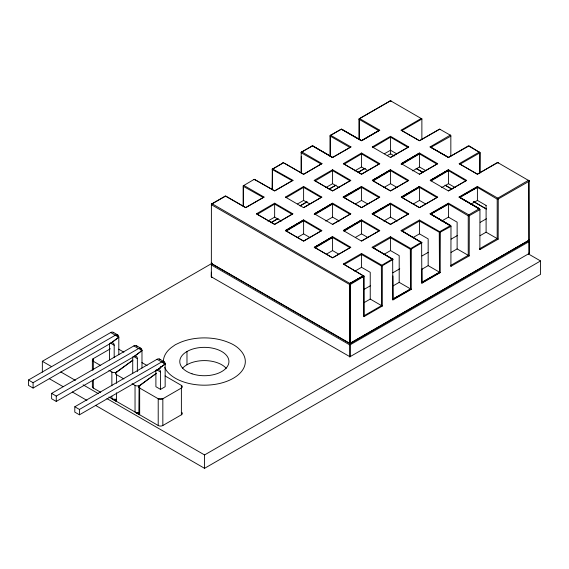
<?xml version="1.0" encoding="UTF-8"?>
<svg xmlns="http://www.w3.org/2000/svg" width="569" height="569" viewBox="0 0 569 569"><rect width="100%" height="100%" fill="white"/><g stroke="black" fill="none" stroke-linecap="round" stroke-linejoin="round"><path stroke-width="0.85" d="M95.393 405.299L204.556 468.323L540.55 274.336L540.55 260.958L528.388 253.93L529.049 253.539L529.177 241.185L528.473 240.644L350.049 343.761L349.48 344.75L349.601 356.962L350.44 356.656L350.532 344.594L350.049 343.761L211.355 263.511L211.398 204.2L225.765 196.049L245.68 207.55L264.052 197.08L243.852 185.43L243.333 185.494L243.368 186.369L263.184 197.443M363.94 316.663L364.06 276.193L363.619 275.602L349.956 283.362L349.48 284.415L349.551 343.605L350.426 343.562L350.298 283.689L212.081 203.759L211.469 203.894L211.419 204.712L349.48 284.415L350.44 284.415L364.06 276.193L343.349 263.995L361.543 253.489L381.643 265.104L382.304 266.022L382.311 306.058L363.94 316.663L363.691 276.1L343.349 263.995M421.871 139.597L421.878 119.419L421.302 118.43L401.102 130.187L419.474 140.792L439.659 129.135L440.328 129.512L439.176 129.412L419.474 140.657L401.102 130.187M450.84 156.326L450.84 136.147L450.271 135.152L430.072 146.909L448.443 157.442L469.126 145.863L479.966 152.592L479.937 172.876M450.904 266.335L450.989 226.099L430.072 213.802L448.443 203.197L468.806 214.862L469.29 215.694L469.205 255.886L450.904 266.335L450.997 265.837M479.866 249.606L479.952 209.371L459.034 197.08L477.405 186.476L497.775 198.14L498.252 198.972L498.174 239.165L479.866 249.606L479.966 249.108M243.326 206.519L243.368 186.369L243.852 185.43M272.295 189.74L272.501 169.078L283.689 162.606L272.103 169.384L292.146 180.722L293.021 180.359L272.295 168.773L272.181 189.505M301.264 172.983L301.193 152.364L312.481 145.828L332.581 157.442L350.952 146.909L330.433 135.159L330.063 136.012L349.971 147.478L350.952 146.909M330.226 156.404L330.269 135.429L340.788 129.462L341.749 129.462L361.543 140.792L379.743 130.209L359.395 118.437L359.025 119.291L378.933 130.756L379.743 130.209M359.188 138.808L359.231 118.708L390.028 101.033L390.988 101.033L390.028 101.033M440.242 272.608L440.157 231.953L419.474 220.039L401.102 230.523L421.622 242.657L421.871 283.213L440.242 272.608L428.165 265.638L422.12 269.13M301.221 173.104L301.286 156.518M392.902 299.941L393.023 299.002L410.519 288.896L410.654 249.378L390.512 237.771L373.115 247.814L372.14 247.252L390.512 236.768L411.252 248.788L411.273 289.329L392.902 299.941L392.66 259.379L372.645 247.366M330.169 156.226L330.155 135.635L341.45 129.106L361.543 140.607L379.26 130.379L361.543 140.607M359.139 139.505L359.124 118.914L390.512 100.749L422.006 118.971L401.977 130.557M421.871 283.213L421.992 282.274L439.488 272.174L439.752 232.472L450.911 226.384L450.648 225.509L430.939 214.172L448.443 204.065L468.237 215.85L469.29 215.694L479.873 209.662L479.233 208.738L459.539 197.194L477.405 186.881M211.568 263.895L211.903 264.037L211.419 263.02L211.355 263.511L349.828 343.363L350.298 283.689L349.75 283.661L349.48 284.415M211.376 272.174L211.305 276.819L212.081 277.345L211.739 277.018M301.307 152.158L301.783 151.873L321.983 163.63L321.115 164L301.093 152.734L301.115 152.3L312.481 145.828L332.581 157.442M340.788 129.462L341.45 129.106L361.543 140.714M357.567 339.174L528.85 240.545L528.736 180.558L528.388 180.352L497.775 198.14L497.199 199.129L497.192 238.596L479.802 248.639M211.355 263.511L211.419 263.02M349.828 343.363L529.149 240.175L529.07 180.579L528.388 180.352L528.999 180.892M529.049 252.985L528.388 253.93L529.206 253.262L528.957 240.922M349.601 284.052L349.956 283.362L363.691 276.1L349.75 283.661L363.371 275.73M211.419 204.712L211.725 203.73L211.419 204.15L224.833 196.305L225.886 196.355M479.966 152.592L479.866 173.012M224.833 196.305L225.317 196.028L245.68 207.685L264.052 197.08M282.765 162.855L283.248 162.578L303.611 174.242L321.983 163.63M439.176 129.412L439.659 129.135L450.748 135.429L450.84 136.147L430.939 147.279L430.072 146.909L448.443 157.328M528.473 240.595L529.07 239.826M116.161 372.218L132.897 360.163L115.578 373.036A3.279 1.892 0 0 0 116.496 374.672L116.496 383.3M181.717 412.354A3.279 1.892 0 0 1 181.383 414.808L162.841 425.512A3.279 1.892 0 0 1 158.21 425.512L139.334 414.581A3.279 1.892 0 0 1 138.872 412.888L139.071 385.853L156.112 373.506M116.496 371.998L115.578 373.036L116.496 374.672L123.914 378.954M156.07 373.541L138.751 386.415A3.279 1.892 0 0 0 139.668 388.051L158.21 398.755A3.279 1.892 0 0 0 162.841 398.755L181.383 388.051A3.279 1.892 0 0 0 181.383 385.377L165.067 375.953M528.964 181.355L528.722 180.281L528.964 181.355L498.252 198.972L497.199 199.129L477.405 187.343L459.539 197.194M430.939 147.279L448.443 157.513L468.372 145.835L479.61 152.464L479.809 152.869L460.015 164.199L459.211 163.659L479.326 152.058L479.809 152.314M497.342 162.556L498.252 162.855L497.342 162.556L477.405 174.242L460.015 164.199M256.448 213.823L274.649 224.406L292.843 213.823L274.649 203.197L256.448 213.823L274.649 224.328L292.843 213.823M314.209 180.359L332.581 190.964L350.774 180.38L332.581 169.754L314.209 180.359L332.581 190.885L350.774 180.38M343.349 163.659L361.543 174.242L379.743 163.659L361.543 153.025L343.349 163.659L361.543 174.164L379.743 163.659M407.937 147.378L408.706 146.93L390.512 136.304L372.311 146.93L390.512 157.513L407.937 147.378L390.512 137.172L373.115 147.478L372.311 146.93M309.657 237.351L303.611 233.866L303.611 219.918L285.894 230.715L303.611 220.331L285.418 230.545L303.611 241.128L321.812 230.545L303.611 219.918L285.418 230.545L303.611 241.057L321.812 230.545M350.006 214.271L350.774 213.823L332.581 203.197L314.38 213.823L332.581 224.406L350.006 214.271L332.581 204.065L315.19 214.371L314.38 213.823L332.581 203.61L314.863 213.994L332.581 203.197L332.581 217.138L339.38 221.064M343.683 197.194L361.543 186.881L343.171 197.08L361.543 207.685L379.743 197.102L361.543 186.476L343.171 197.08L361.543 207.607L379.743 197.102M407.937 180.821L390.512 170.622L373.115 180.921L390.512 190.964L408.706 180.38L390.512 169.754L372.311 180.38L390.512 190.885L408.706 180.38M436.907 164.1L437.675 163.659L419.474 153.025L401.28 163.659L419.474 174.242L436.907 164.1L419.474 153.9L402.084 164.199L401.28 163.659L419.474 153.438L401.757 163.822L419.474 153.025L419.474 166.973L412.674 170.899M326.535 254.08L332.581 250.588L332.581 236.64L314.863 247.437L332.581 237.053L314.38 247.273L332.581 257.857L350.774 247.273L332.581 236.64L314.38 247.273L332.581 257.778L350.774 247.273M378.975 230.993L379.743 230.545L361.543 219.918L343.349 230.545L361.543 241.128L378.975 230.993L361.543 220.793L344.153 231.092L343.349 230.545L361.543 220.331L343.825 230.715L361.543 219.918L361.543 233.866L355.497 237.351M372.645 213.923L390.512 203.61L372.14 213.802L390.512 224.406L408.706 213.823L390.512 203.197L372.14 213.802L390.512 224.328L408.706 213.823M413.428 203.908L419.474 200.416L419.474 186.476L401.757 197.265L419.474 186.881L401.28 197.102L419.474 207.685L437.675 197.102L419.474 186.476L401.28 197.102L419.474 207.607L437.675 197.102M465.869 180.821L466.637 180.38L448.443 169.754L430.242 180.38L448.443 190.964L465.869 180.821L448.443 170.622L431.046 180.921L430.242 180.38L448.443 170.159L430.719 180.544L448.443 169.754L448.443 183.695L441.636 187.621M111.254 342.965L118.807 337.218L115.877 334.942L115.329 335.212L33.087 382.695L28.45 380.021L28.45 385.377L33.087 388.051L111.254 342.965A4.915 2.838 -60 0 1 114.184 345.241L114.184 357.41M134.426 356.343L141.98 350.596L139.049 348.32L138.502 348.584L56.26 396.074L51.623 393.399L51.623 398.755L56.26 401.43L134.426 356.343A4.915 2.838 -60 0 1 137.357 358.619L137.357 371.657M157.599 369.722L165.152 363.975L162.222 361.699L161.674 361.962L79.432 409.452L74.795 406.778L74.795 412.127L79.432 414.808L157.599 369.722A4.915 2.838 -60 0 1 160.529 371.998L160.529 389.381L165.152 386.714L165.152 363.975A4.915 2.838 -60 0 0 162.222 361.699M110.713 343.228L118.807 337.218A4.915 2.838 -60 0 0 115.877 334.942M133.886 356.607L141.98 350.596A4.915 2.838 -60 0 0 139.049 348.32M157.058 369.985L165.152 363.975L162.506 362.446M372.795 180.544L390.512 170.159L372.311 180.38L372.795 180.544L390.512 169.754L390.512 183.695L383.712 187.621M257.259 214.371L274.649 204.065L292.082 214.271M315.19 180.921L332.581 170.622L350.006 180.821M344.153 164.199L361.543 153.9L378.975 164.1M286.221 231.092L303.611 220.793L321.044 230.993M344.153 197.642L361.543 187.343L378.975 197.543M315.19 247.814L332.581 237.515L350.006 247.714M373.115 214.371L390.512 204.065L407.937 214.271M402.084 197.642L419.474 187.343L436.907 197.543M284.578 163.346L303.611 174.327L321.115 164M450.648 225.509L439.844 231.583L439.268 232.572L439.488 272.174M479.724 209.115L479.233 208.738L468.806 214.862L468.237 215.85L468.23 255.325L450.833 265.36M320.283 197.984L303.611 207.685L285.418 197.102L303.611 186.476L321.812 197.102L303.611 207.607M254.855 179.633L253.802 179.584L254.855 179.633L274.649 190.828L292.146 180.722M243.219 206.234L243.212 185.821L254.279 179.299L274.649 190.964L293.021 180.359M349.971 147.478L332.581 157.513L312.772 145.906M267.85 221.064L274.649 217.138L281.449 221.064M297.566 203.908L303.611 200.416L309.657 203.908M325.781 187.621L332.581 183.695L339.38 187.621M354.743 170.899L361.543 166.973L367.588 170.458M384.466 153.737L390.512 150.252L396.557 153.737M271.249 222.451L278.049 218.524M300.212 205.729L307.011 201.796M329.181 189L335.226 185.515M358.143 172.279L364.942 168.353M270.972 222.742L277.864 218.759M300.091 205.928L306.983 201.952M329.209 189.121L336.101 185.138M358.328 172.307L365.22 168.324M387.446 155.493L390.512 153.73L394.345 155.942M408.706 146.93L390.512 157.328M42.348 372.162L42.348 361.294L212.265 263.191M285.979 230.665L291.271 227.607M314.195 214.378L320.994 210.452M372.88 180.494L378.926 177.002M401.088 164.206L407.888 160.28M28.45 380.021L110.699 332.531A4.915 2.838 -60 0 1 113.793 332.936M297.566 237.351L303.611 233.866M325.781 221.064L332.581 217.138M355.497 203.908L361.543 200.416L367.588 203.908M110.379 348.769L93.323 358.619L92.406 359.658L93.323 361.294L100.741 365.575M332.581 224.328L350.774 213.823M419.474 174.164L437.675 163.659M51.623 393.399L133.871 345.909A4.915 2.838 -60 0 1 137.179 346.777M314.195 247.821L320.994 243.895M343.911 230.665L347.695 228.482M401.842 197.215L407.134 194.164M430.811 180.494L436.857 177.002M383.712 221.064L390.512 217.138L397.311 221.064M379.743 230.545L361.543 240.943M448.443 190.885L466.637 180.38M74.795 406.778L157.044 359.288A4.915 2.838 -60 0 1 160.138 359.693M450.79 226.042L430.577 213.923L448.443 203.61M477.405 187.343L459.908 197.443L479.61 208.78M344.153 264.535L361.543 254.492L381.692 266.107L393.03 259.471L392.589 258.881L381.351 265.517L381.557 305.617L364.06 315.724M354.743 271.235L361.543 267.309L370.234 272.323L370.234 299.081L382.311 306.058M383.712 254.514L390.512 250.588L399.196 255.602L399.196 282.359L411.273 289.329M413.428 237.351L419.474 233.866L428.165 238.88L428.165 265.638M441.636 221.064L448.443 217.138L457.127 222.159L457.127 248.916L469.205 255.886M470.606 204.342L477.405 200.416L486.097 205.437M363.755 289.578L370.647 285.602M392.873 272.771L399.765 268.788M421.992 255.958L428.116 252.423M451.11 239.144L457.234 235.609M480.229 222.337L486.353 218.795M364.188 302.573L370.234 299.081M393.158 285.851L399.196 282.359M451.082 252.401L457.127 248.916M480.051 235.68L486.097 232.195L498.174 239.165M393.058 299.443L410.918 289.13L393.023 299.002L392.894 275.944M422.02 282.722L439.887 272.402L421.992 282.274L421.914 268.973M349.871 343.612L356.023 340.056M529.049 253.539L349.956 356.749L211.305 276.819L211.398 264.542L211.995 264.052L211.305 264.912L349.48 344.75L350.532 344.594L529.049 241.633L528.473 240.644M106.922 398.577L204.556 454.944L540.55 260.958M421.899 242.451L421.302 242.287L410.32 248.788L410.519 288.896M430.577 213.923L448.443 204.065M321.812 197.102L321.044 197.543L303.611 187.343L286.221 197.642L285.418 197.102M211.469 203.894L212.081 203.759M439.752 232.472L419.474 221.049L402.084 231.092L401.102 230.523M311.819 146.183L312.303 146.098M410.654 249.378L421.992 242.75L402.838 231.526M108.899 397.041L112.69 399.104A3.279 1.892 0 0 0 114.696 399.282L115.898 399.232M112.69 399.104L115.578 400.384L112.257 398.947L135.863 412.482A3.279 1.892 0 0 0 137.869 412.66L139.071 412.61M421.302 118.43L421.785 118.708M450.271 135.152L450.748 135.429M115.898 372.475L115.194 372.46A3.279 1.892 0 0 1 111.865 371.998L108.899 370.284M114.696 399.282L115.699 399.509A3.279 1.892 0 0 0 116.161 401.202L116.496 401.43L116.496 392.795M137.869 412.66L138.872 412.888M139.668 386.237L139.668 414.808L135.429 412.326L138.751 413.763L135.863 412.482M373.115 247.814L392.93 259.18L392.589 258.881M459.211 163.659L477.405 174.164L497.775 162.578L529.049 180.743M419.474 166.973L425.52 170.458M448.443 183.695L455.243 187.621M416.074 168.353L422.874 172.279M445.797 185.515L451.843 189M474.005 201.796L486.097 208.78M416.579 168.78L422.71 172.322M444.951 185.16L451.85 189.143M473.316 201.533L486.353 209.058M459.034 197.08L479.233 208.738M390.512 183.695L397.311 187.621M419.474 200.416L425.52 203.908M430.072 213.802L450.271 225.459M361.543 233.866L367.588 237.351M332.581 250.588L338.626 254.08M113.153 332.289L117.79 334.963M136.325 345.668L140.963 348.342M159.498 359.046L164.135 361.72M110.699 332.531L115.329 335.212M116.161 335.689L118.807 337.218L118.807 354.707M133.871 345.909L138.502 348.584M139.995 349.444L141.98 350.596L141.98 368.086M157.044 359.288L161.674 361.962M110.215 342.943L114.184 345.241M133.388 356.322L137.357 358.619M156.56 369.701L160.529 371.998M118.722 349.202L123.914 352.197M141.894 362.574L147.087 365.575M160.529 389.381L155.899 386.707L155.899 370.191M132.072 383.662L135.038 385.377A3.279 1.892 0 0 0 138.367 385.839L139.071 385.853L138.751 386.415L139.668 388.051M92.406 386.415A3.279 1.892 0 0 0 93.323 388.051L100.741 392.333M112.257 398.947L116.161 401.202M135.429 412.326L139.334 414.581M42.348 361.294L51.573 366.621M60.798 371.948L75.4 380.377M83.088 384.815L98.465 393.691M49.268 378.67L63.102 386.657M72.327 391.984L86.936 400.412M372.14 247.252L392.34 259.009M401.607 230.644L421.302 242.287M486.097 205.324L486.097 232.195M477.405 186.476L477.405 200.416M448.443 203.197L448.443 217.138M419.474 220.039L419.474 233.866M390.512 136.304L390.512 154.227M390.512 203.197L390.512 217.138M390.512 236.768L390.512 250.588M361.543 153.025L361.543 166.973M361.543 186.476L361.543 200.416M361.543 253.489L361.543 267.309M349.956 305.233L349.956 330.859M332.581 169.754L332.581 183.695M303.611 186.476L303.611 200.416M274.649 203.197L274.649 217.138M204.556 454.944L204.556 468.323M186.981 351.507L186.981 364.75M181.383 385.377L181.383 414.808M162.841 425.512L162.841 398.755L158.21 398.755L158.21 425.512M160.515 366.543L160.515 368.292M139.334 386.465L139.334 388.186M135.038 385.377L135.038 412.134M132.726 356.813L132.726 373.328M111.865 371.998L111.865 385.803M111.865 396.166L111.865 398.755M109.554 343.434L109.554 359.949M93.323 369.921L93.323 358.619A3.279 1.892 0 0 0 93.323 361.294M93.323 379.416L93.323 388.051M92.363 359.957L92.363 370.312M92.363 380.668L92.363 386.714M79.432 409.452L79.432 414.808M56.26 396.074L56.26 401.43M33.087 382.695L33.087 388.051M164.683 367.425A40.961 23.649 0 0 0 218.837 383.662A40.961 23.649 0 0 0 240.858 350.803A40.449 26.494 -9.3 0 0 228.432 342.41A40.961 23.649 0 0 0 180.281 342.41L175.394 344.686L171.219 347.638A40.961 23.649 0 0 0 163.395 361.543M182.457 368.342A24.581 14.189 0 0 1 204.356 360.597A24.581 14.189 0 0 1 226.256 368.342M192.066 373.826A24.581 14.189 0 0 0 228.937 361.543A24.581 14.189 0 0 0 192.066 349.252A24.581 14.189 0 0 0 192.066 373.826"/></g></svg>
